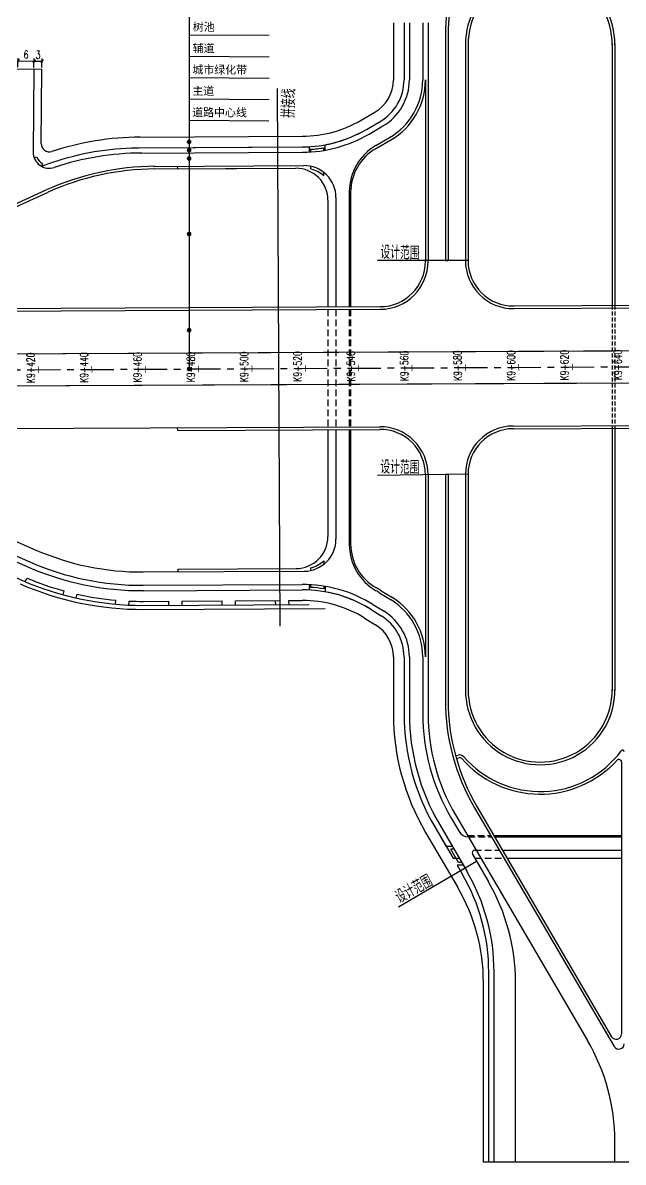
# Model space of a CAD drawing. Extents: x 113363 to 119694, y 18926 to 19620.
# Drawn here: x 113581.4 to 113806.4, y 18966.8 to 19393.9 of the extents above; entities that cross this region are included whole.
import ezdxf
from ezdxf.enums import TextEntityAlignment as Align

# ---------------------------------------------------------------- set-up
doc = ezdxf.new("R2010")
doc.units = 0
for name, pattern in [('CENTER', [2, 1.25, -0.25, 0.25, -0.25]), ('CONTINOUS', [0]), ('DASHED', [0.75, 0.5, -0.25]), ('HIDDENX2', [0.75, 0.5, -0.25])]:
    doc.linetypes.add(name, pattern=pattern)
for name, color, linetype in [('AXIS', 2, 'Continuous'), ('FW', 4, 'Continuous'), ('SGFW', 4, 'Continuous'), ('SZ-ZH-DIM', 7, 'Continuous'), ('人行道', 1, 'Continuous'), ('功能带', 2, 'Continuous'), ('地下通道', 6, 'Continuous'), ('无障碍', 3, 'Continuous'), ('树池绿化', 3, 'Continuous'), ('横断面宽度标注', 7, 'Continuous'), ('现状', 5, 'Continuous'), ('立道牙', 5, 'Continuous'), ('自行车道', 3, 'Continuous'), ('设计范围', 4, 'Continuous'), ('路网新建人行系统', 4, 'Continuous')]:
    doc.layers.add(name, color=color, linetype=linetype)
doc.styles.add('H1', font='')
doc.styles.add('hysztext', font='txtd.shx', dxfattribs={"width": 0.7, "bigfont": 'hztxt.shx'})
doc.styles.add('HZTXT', font='ROMANS', dxfattribs={"width": 0.75, "bigfont": 'HZTXT'})
doc.styles.add('txtd', font='txtd.shx', dxfattribs={"width": 0.7, "bigfont": 'hztxt.shx'})
doc.styles.get('H1').set_extended_font_data('宋体')
doc.dimstyles.get("Standard").update_dxf_attribs({"dimtxt": 3, "dimasz": 1, "dimexe": 1, "dimexo": 0.625, "dimgap": 0.9, "dimtad": 1, "dimdsep": 46, "dimtxsty": 'txtd', "dimblk": 'OBLIQUE', "dimcen": 0.09, "dimclrd": 256, "dimadec": 0, "dimazin": 0, "dimtfac": 1, "dimtix": 1, "dimtmove": 2, "dimatfit": 3, "dimfxl": 1, "dimtolj": 1, "dimtzin": 0, "dimlwd": -1, "dimarcsym": 0})

# ---------------------------------------------------------------- blocks, each defined once
blk = doc.blocks.new('_Oblique')
at = {"color": 0, "linetype": 'ByBlock', "lineweight": -2}
blk.add_line((-0.5, -0.5), (0.5, 0.5), dxfattribs=at)
blk = doc.blocks.new('*U165')
at = {"layer": '横断面宽度标注', "color": 0, "linetype": 'CONTINOUS', "lineweight": -2, "transparency": 16777216}
for p, q in [((113579.58, 19377.17), (113579.61, 19380.55)), ((113585.58, 19377.11), (113585.61, 19380.5))]:
    blk.add_line(p, q, dxfattribs=at)
at = {"layer": '横断面宽度标注', "linetype": 'CONTINOUS', "transparency": 16777216}
blk.add_line((113579.6, 19379.55), (113585.6, 19379.5), dxfattribs=at)
for p, rotation in [((113579.6, 19379.55), 179.4983627590935), ((113585.6, 19379.5), 359.4983627590936)]:
    blk.add_blockref('_Oblique', p, dxfattribs=dict(at, rotation=rotation))
at = {"layer": '横断面宽度标注', "color": 0, "linetype": 'CONTINOUS', "transparency": 16777216, "insert": (113582.62, 19381.93), "char_height": 3, "width": 0.000000001, "attachment_point": 5, "rotation": 359.4984, "style": 'txtd'}
blk.add_mtext('\\A1;6', dxfattribs=at)
blk = doc.blocks.new('*U166')
at = {"layer": '横断面宽度标注', "color": 0, "linetype": 'CONTINOUS', "lineweight": -2, "transparency": 16777216}
for p, q in [((113585.58, 19377.11), (113585.61, 19380.5)), ((113588.58, 19377.09), (113588.61, 19380.47))]:
    blk.add_line(p, q, dxfattribs=at)
at = {"layer": '横断面宽度标注', "linetype": 'CONTINOUS', "transparency": 16777216}
blk.add_line((113585.6, 19379.5), (113588.6, 19379.47), dxfattribs=at)
for p, rotation in [((113585.6, 19379.5), 179.4983627590935), ((113588.6, 19379.47), 359.4983627590936)]:
    blk.add_blockref('_Oblique', p, dxfattribs=dict(at, rotation=rotation))
at = {"layer": '横断面宽度标注', "color": 0, "linetype": 'CONTINOUS', "transparency": 16777216, "insert": (113587.12, 19381.89), "char_height": 3, "width": 0.000000001, "attachment_point": 5, "rotation": 359.4984, "style": 'txtd'}
blk.add_mtext('\\A1;3', dxfattribs=at)
blk = doc.blocks.new('22')
at = {"layer": '人行道', "ltscale": 10}
for p, q in [((0, 0), (0, 1.5)), ((5, 0), (5, 1.5))]:
    blk.add_line(p, q, dxfattribs=at)

msp = doc.modelspace()

# ---------------------------------------------------------------- linework, layer by layer
at = {"layer": 'AXIS', "color": 211, "linetype": 'CENTER', "ltscale": 10}
msp.add_line((113543.008, 19263.619), (119536.495, 19293.532), dxfattribs=at)
at = {"layer": 'FW', "linetype": 'CONTINOUS'}
for p, q in [((113676.738, 19369.287), (113677.744, 19167.752)), ((113748.251, 19304.728), (113714.337, 19304.728)), ((113748.251, 19224.727), (113714.341, 19224.198)), ((113751.408, 19079.59), (113722.138, 19062.461))]:
    msp.add_line(p, q, dxfattribs=at)
at = {"layer": 'SZ-ZH-DIM'}
for points in [[(113587.257, 19265.09, 0.25, 0.25, 0), (113587.269, 19262.59, 0.25, 0.25, 0)], [(113607.257, 19265.19, 0.25, 0.25, 0), (113607.269, 19262.69, 0.25, 0.25, 0)], [(113627.256, 19265.29, 0.25, 0.25, 0), (113627.269, 19262.79, 0.25, 0.25, 0)], [(113647.256, 19265.389, 0.25, 0.25, 0), (113647.269, 19262.889, 0.25, 0.25, 0)], [(113667.256, 19265.489, 0.25, 0.25, 0), (113667.268, 19262.989, 0.25, 0.25, 0)], [(113687.256, 19265.589, 0.25, 0.25, 0), (113687.268, 19263.089, 0.25, 0.25, 0)], [(113707.255, 19265.689, 0.25, 0.25, 0), (113707.268, 19263.189, 0.25, 0.25, 0)], [(113727.255, 19265.789, 0.25, 0.25, 0), (113727.268, 19263.289, 0.25, 0.25, 0)], [(113747.255, 19265.888, 0.25, 0.25, 0), (113747.267, 19263.388, 0.25, 0.25, 0)], [(113767.255, 19265.988, 0.25, 0.25, 0), (113767.267, 19263.488, 0.25, 0.25, 0)], [(113787.254, 19266.088, 0.25, 0.25, 0), (113787.267, 19263.588, 0.25, 0.25, 0)]]:
    msp.add_lwpolyline(points, format="xyseb", dxfattribs=at)
at = {"layer": '人行道', "ltscale": 10}
for p, q in [((113720.251, 19393.851), (113720.251, 19372.447)), ((113708.142, 19357.339), (113713.312, 19360.358)), ((113625.359, 19351.031), (113686.171, 19351.334)), ((113582.329, 19184.362), (113582.932, 19185.745)), ((113596.501, 19179.48), (113596.895, 19180.927)), ((113601.355, 19178.274), (113601.749, 19179.723)), ((113616.164, 19175.968), (113616.295, 19177.462)), ((113621.145, 19175.529), (113621.286, 19177.135)), ((113626.59, 19177.035), (113636.143, 19177.083)), ((113641.143, 19177.107), (113656.143, 19177.182)), ((113661.143, 19177.207), (113677.696, 19177.29)), ((113681.143, 19177.307), (113686.116, 19177.332)), ((113709.439, 19170.778), (113713.603, 19168.209)), ((113720.251, 19156.295), (113720.251, 19134.91)), ((113732.3, 19090.464), (113744.279, 19069.995)), ((113754, 18966.845), (113754, 19034.135)), ((113850, 18966.845), (113754, 18966.845))]:
    msp.add_line(p, q, dxfattribs=at)
msp.add_lwpolyline([(113588.33, 19348.514), (113588.575, 19376.463)], dxfattribs=at)
msp.add_lwpolyline([(113588.33, 19348.514, 0.512006), (113592.255, 19345.634)], format="xyb", dxfattribs=at)
for centre, radius, start, end in [((113706.251, 19372.447), 14, 300.28597, 0), ((113685.952, 19395.334), 44, 270.28557, 300.28597), ((113626.462, 19240.036), 111, 90.56967, 107.94924), ((113626.037, 19288.034), 111, 247.14956, 254.77944), ((113626.037, 19288.034), 111, 257.3612, 264.96535), ((113626.037, 19288.034), 111, 267.54712, 270.28557), ((113686.335, 19133.332), 44, 58.32562, 90.28557), ((113706.251, 19156.295), 14, 0, 58.32562), ((113808.251, 19134.91), 88, 180, 210.33586), ((113683, 19034.135), 71, 0, 30.33586)]:
    msp.add_arc(centre, radius, start, end, dxfattribs=at)
at = {"layer": '功能带', "linetype": 'CONTINOUS'}
for p, q in [((113643.726, 19397.3), (113643.726, 19264.122)), ((113643.766, 19389.3), (113673.716, 19389.15)), ((113643.766, 19381.299), (113673.716, 19381.15)), ((113643.766, 19373.299), (113673.716, 19373.15)), ((113643.726, 19365.299), (113673.676, 19365.15)), ((113643.686, 19357.3), (113673.636, 19357.15))]:
    msp.add_line(p, q, dxfattribs=at)
for points in [[(113643.356, 19349.301, 1, 1, 1), (113644.096, 19349.179, 1, 1, 1)], [(113643.356, 19346.155, 1, 1, 1), (113644.096, 19346.033, 1, 1, 1)], [(113643.356, 19343.059, 1, 1, 1), (113644.096, 19342.937, 1, 1, 1)], [(113643.356, 19314.772, 1, 1, 1), (113644.096, 19314.65, 1, 1, 1)], [(113643.356, 19278.702, 1, 1, 1), (113644.096, 19278.58, 1, 1, 1)], [(113643.356, 19264.183, 1, 1, 1), (113644.096, 19264.061, 1, 1, 1)]]:
    msp.add_lwpolyline(points, format="xyseb", close=True, dxfattribs=at)
at = {"layer": '地下通道', "ltscale": 5}
for p, q in [((113703.75, 19330.555), (113703.75, 19287.421)), ((113703.75, 19330.555), (113703.75, 19287.421)), ((113695.75, 19327.322), (113695.75, 19287.381)), ((113695.75, 19327.322), (113695.75, 19287.381)), ((113698.75, 19328.337), (113698.75, 19287.396)), ((113698.75, 19328.337), (113698.75, 19287.396)), ((113704.25, 19330.265), (113704.25, 19287.423)), ((113704.25, 19330.265), (113704.25, 19287.423)), ((113695.75, 19241.38), (113695.75, 19201.32)), ((113695.75, 19241.38), (113695.75, 19201.32)), ((113698.75, 19241.395), (113698.75, 19200.335)), ((113698.75, 19241.395), (113698.75, 19200.335)), ((113703.75, 19241.42), (113703.75, 19198.333)), ((113703.75, 19241.42), (113703.75, 19198.333)), ((113704.25, 19241.423), (113704.25, 19198.618)), ((113704.25, 19241.423), (113704.25, 19198.618)), ((113757.921, 19089.25), (113805.75, 19089.25)), ((113757.921, 19089.25), (113805.75, 19089.25)), ((113758.214, 19088.75), (113805.75, 19088.75)), ((113758.214, 19088.75), (113805.75, 19088.75)), ((113761.14, 19083.75), (113805.75, 19083.75)), ((113761.14, 19083.75), (113805.75, 19083.75)), ((113762.896, 19080.75), (113805.75, 19080.75)), ((113762.896, 19080.75), (113805.75, 19080.75))]:
    msp.add_line(p, q, dxfattribs=at)
at = {"layer": '地下通道', "linetype": 'HIDDENX2', "ltscale": 5}
for p, q in [((113695.75, 19286.382), (113695.75, 19242.381)), ((113695.75, 19286.382), (113695.75, 19242.381)), ((113698.75, 19286.397), (113698.75, 19242.396)), ((113698.75, 19286.397), (113698.75, 19242.396)), ((113703.75, 19286.422), (113703.75, 19242.421)), ((113703.75, 19286.422), (113703.75, 19242.421)), ((113704.25, 19286.424), (113704.25, 19242.424)), ((113704.25, 19286.424), (113704.25, 19242.424)), ((113748.073, 19089.25), (113756.763, 19089.25)), ((113748.073, 19089.25), (113756.763, 19089.25)), ((113748.342, 19088.75), (113757.055, 19088.75)), ((113748.342, 19088.75), (113757.055, 19088.75)), ((113750.718, 19083.75), (113759.981, 19083.75)), ((113750.718, 19083.75), (113759.981, 19083.75)), ((113750.73, 19080.75), (113761.737, 19080.75)), ((113750.73, 19080.75), (113761.737, 19080.75))]:
    msp.add_line(p, q, dxfattribs=at)
at = {"layer": '无障碍', "linetype": 'CONTINOUS'}
for p, q in [((113585.671, 19343.249), (113586.61, 19343.595)), ((113689.152, 19346.438), (113689.152, 19345.436)), ((113694.152, 19346.011), (113694.152, 19347.025)), ((113588.386, 19340.078), (113588.872, 19340.951)), ((113689.152, 19340.094), (113689.152, 19339.071)), ((113694.152, 19336.473), (113694.152, 19337.781)), ((113694.152, 19192.198), (113694.152, 19190.89)), ((113689.152, 19189.601), (113689.152, 19188.578)), ((113689.152, 19183.253), (113689.152, 19182.251)), ((113694.152, 19182.717), (113694.152, 19181.705)), ((113742.337, 19085.193), (113740.019, 19085.193)), ((113744.689, 19079.193), (113741.763, 19084.193)), ((113742.922, 19084.193), (113741.763, 19084.193)), ((113745.847, 19079.193), (113744.689, 19079.193)), ((113746.433, 19078.193), (113744.116, 19078.193))]:
    msp.add_line(p, q, dxfattribs=at)
for centre, radius, start, end in [((113591.303, 19345.321), 5, 200.19638, 240.91294), ((113685.952, 19395.334), 49, 273.74504, 279.63422), ((113686.75, 19328.337), 11, 47.70535, 77.38505), ((113686.75, 19200.335), 11, 282.61495, 312.29465), ((113686.335, 19133.332), 49, 80.81984, 86.70375)]:
    msp.add_arc(centre, radius, start, end, dxfattribs=at)
at = {"layer": '树池绿化'}
for p, q in [((113724.251, 19393.851), (113724.251, 19372.447)), ((113724.251, 19393.851), (113724.251, 19372.447)), ((113710.159, 19353.885), (113715.329, 19356.904)), ((113710.159, 19353.885), (113715.329, 19356.904)), ((113694.652, 19346.096), (113694.652, 19348.129)), ((113624.778, 19347.028), (113688.652, 19347.346)), ((113624.778, 19347.028), (113686.191, 19347.334)), ((113688.652, 19347.346), (113688.652, 19345.406)), ((113514.486, 19219.954), (113583.258, 19189.957)), ((113514.486, 19219.954), (113583.258, 19189.957)), ((113626.57, 19181.035), (113686.096, 19181.332)), ((113626.57, 19181.035), (113686.096, 19181.332)), ((113688.652, 19183.253), (113688.652, 19181.276)), ((113694.652, 19182.717), (113694.652, 19180.606)), ((113711.539, 19174.182), (113715.703, 19171.613)), ((113711.539, 19174.182), (113715.703, 19171.613)), ((113724.251, 19156.295), (113724.251, 19134.91)), ((113724.251, 19156.295), (113724.251, 19134.91)), ((113735.753, 19092.484), (113742.619, 19080.75)), ((113735.753, 19092.484), (113740.019, 19085.193)), ((113742.619, 19080.75), (113744.937, 19080.75)), ((113744.116, 19078.193), (113746.005, 19074.965)), ((113756, 18966.845), (113756, 19038.095))]:
    msp.add_line(p, q, dxfattribs=at)
msp.add_lwpolyline([(113588.386, 19340.078), (113588.93, 19340.29), (113590.8, 19340.99), (113592.69, 19341.65), (113594.59, 19342.27), (113596.5, 19342.86), (113598.43, 19343.4), (113600.36, 19343.91), (113602.3, 19344.38), (113604.26, 19344.82), (113606.22, 19345.21), (113608.19, 19345.57), (113610.16, 19345.89), (113612.14, 19346.16), (113614.13, 19346.4), (113616.12, 19346.61), (113618.11, 19346.77), (113620.1, 19346.89), (113622.1, 19346.97), (113624.87, 19347.03)], dxfattribs=at)
msp.add_lwpolyline([(113588.386, 19340.078), (113588.93, 19340.29), (113590.8, 19340.99), (113592.69, 19341.65), (113594.59, 19342.27), (113596.5, 19342.86), (113598.43, 19343.4), (113600.36, 19343.91), (113602.3, 19344.38), (113604.26, 19344.82), (113606.22, 19345.21), (113608.19, 19345.57), (113610.16, 19345.89), (113612.14, 19346.16), (113614.13, 19346.4), (113616.12, 19346.61), (113618.11, 19346.77), (113620.1, 19346.89), (113622.1, 19346.97), (113624.87, 19347.03)], dxfattribs=at)
for centre, radius, start, end in [((113706.251, 19372.447), 18, 300.28597, 0), ((113706.251, 19372.447), 18, 300.28597, 0), ((113685.952, 19395.334), 48, 270.28557, 300.28597), ((113685.952, 19395.334), 48, 280.44321, 300.28597), ((113626.037, 19288.034), 107, 246.43435, 270.28557), ((113626.037, 19288.034), 107, 246.43435, 270.28557), ((113686.335, 19133.332), 48, 58.32562, 90.28557), ((113686.335, 19133.332), 48, 87.23269, 90.28557), ((113686.335, 19133.332), 48, 58.32562, 80.02143), ((113706.251, 19156.295), 18, 0, 58.32562), ((113706.251, 19156.295), 18, 0, 58.32562), ((113808.251, 19134.91), 84, 180, 210.33586), ((113808.251, 19134.91), 84, 180, 210.33586), ((113683, 19038.095), 73, 0, 30.33586)]:
    msp.add_arc(centre, radius, start, end, dxfattribs=at)
at = {"layer": '现状'}
for p, q in [((113726.251, 19393.851), (113726.251, 19372.447)), ((113731.251, 19393.851), (113731.251, 19372.447)), ((113733.251, 19393.851), (113733.251, 19304.479)), ((113739.751, 19388.761), (113739.751, 19304.728)), ((113740.751, 19388.761), (113740.751, 19304.728)), ((113747.251, 19386.014), (113747.251, 19304.729)), ((113748.251, 19386.014), (113748.251, 19304.728)), ((113802.25, 19386.009), (113802.25, 19287.912)), ((113803.25, 19386.014), (113803.25, 19287.917)), ((113732.251, 19372.447), (113732.251, 19304.478)), ((113711.168, 19352.158), (113716.338, 19355.177)), ((113713.689, 19347.84), (113718.859, 19350.859)), ((113714.194, 19346.976), (113719.364, 19349.996)), ((113625.404, 19345.031), (113686.201, 19345.334)), ((113630.462, 19340.056), (113686.69, 19340.336)), ((113630.891, 19339.058), (113683.69, 19339.322)), ((113639.428, 19339.101), (113639.423, 19340.101)), ((113639.428, 19339.101), (113683.69, 19339.322)), ((113739.751, 19304.728), (113740.751, 19304.728)), ((113765.336, 19287.728), (113837.75, 19288.089)), ((113552.483, 19286.667), (113715.336, 19287.479)), ((113639.428, 19241.1), (113639.423, 19242.1)), ((113639.428, 19241.1), (113715.167, 19241.477)), ((113765.167, 19241.726), (113837.75, 19242.088)), ((113802.25, 19241.911), (113802.25, 19143.545)), ((113803.25, 19241.916), (113803.25, 19143.54)), ((113507.016, 19230.849), (113586.057, 19196.373)), ((113732.251, 19224.477), (113732.251, 19156.295)), ((113733.251, 19224.478), (113733.251, 19134.91)), ((113739.751, 19224.727), (113740.751, 19224.727)), ((113739.751, 19224.727), (113739.751, 19140.007)), ((113740.751, 19224.727), (113740.751, 19140.007)), ((113747.251, 19224.728), (113747.251, 19143.637)), ((113748.251, 19224.727), (113748.251, 19143.637)), ((113515.285, 19221.787), (113584.058, 19191.79)), ((113626.535, 19188.035), (113686.81, 19188.335)), ((113639.428, 19189.099), (113683.81, 19189.32)), ((113639.428, 19189.099), (113639.433, 19188.099)), ((113626.56, 19183.035), (113686.086, 19183.332)), ((113715.215, 19180.14), (113719.379, 19177.571)), ((113715.74, 19180.991), (113719.904, 19178.422)), ((113712.589, 19175.884), (113716.753, 19173.315)), ((113726.251, 19156.295), (113726.251, 19134.91)), ((113731.251, 19156.295), (113731.251, 19134.91)), ((113743.569, 19119.098), (113744.537, 19119.39)), ((113743.839, 19118.135), (113744.825, 19118.433)), ((113805.75, 19116.762), (113805.75, 19014.896)), ((113751.568, 19100.107), (113802.024, 19013.886)), ((113741.794, 19096.019), (113744.89, 19090.73)), ((113743.52, 19097.03), (113792.981, 19012.509)), ((113750.705, 19099.602), (113803.024, 19010.197)), ((113737.479, 19093.494), (113747.731, 19075.975)), ((113749.855, 19082.245), (113755.731, 19072.204)), ((113758, 18966.845), (113758, 19038.095)), ((113766, 18966.845), (113766, 19034.324)), ((113803.25, 18966.845), (113803.25, 18974.629))]:
    msp.add_line(p, q, dxfattribs=at)
at = {"layer": '现状', "linetype": 'DASHED', "ltscale": 3}
for p, q in [((113802.25, 19287.912), (113802.25, 19241.911)), ((113803.25, 19287.917), (113803.25, 19241.916))]:
    msp.add_line(p, q, dxfattribs=at)
at = {"layer": '现状'}
for centre, radius, start, end in [((113819.751, 19388.761), 80, 149.81573, 180), ((113819.751, 19388.761), 79, 149.81573, 180), ((113775.251, 19385.777), 28, 359.51576, 180.28552), ((113775.251, 19385.777), 27, 359.50687, 180.29076), ((113706.251, 19372.447), 20, 300.28597, 0), ((113706.251, 19372.447), 25, 300.28597, 0), ((113706.251, 19372.447), 26, 300.28597, 0), ((113685.952, 19395.334), 50, 270.28557, 300.28597), ((113723.75, 19330.555), 20, 120.26335, 180), ((113685.952, 19395.334), 55, 300.26335, 300.28597), ((113626.462, 19240.036), 105, 90.27963, 108.46668), ((113723.25, 19330.265), 19, 119.8221, 180), ((113685.952, 19395.334), 56, 299.8221, 300.28597), ((113683.75, 19327.322), 12, 0, 90.28557), ((113686.75, 19328.337), 12, 0, 90.28557), ((113715.251, 19304.478), 17, 270.28557, 0), ((113715.251, 19304.479), 18, 270.28596, 0), ((113765.251, 19304.729), 18, 180, 270.28596), ((113765.251, 19304.728), 17, 180, 270.28557), ((113715.251, 19224.478), 18, 0, 90.28596), ((113715.251, 19224.477), 17, 0, 90.28557), ((113765.251, 19224.728), 18, 90.28596, 180), ((113765.251, 19224.727), 17, 90.28557, 180), ((113683.75, 19201.32), 12, 270.28557, 0), ((113686.75, 19200.335), 12, 270.28557, 0), ((113723.75, 19198.333), 20, 180, 240.0749), ((113723.25, 19198.618), 19, 180, 240.51467), ((113626.037, 19288.034), 100, 246.43435, 270.28557), ((113626.037, 19288.034), 105, 246.43435, 270.28557), ((113686.335, 19133.332), 50, 58.32562, 90.28557), ((113686.335, 19133.332), 56, 58.32562, 60.51467), ((113686.335, 19133.332), 55, 58.32562, 60.0749), ((113706.251, 19156.295), 25, 0, 58.32562), ((113706.251, 19156.295), 26, 0, 58.32562), ((113706.251, 19156.295), 20, 0, 58.32562), ((113775.251, 19143.777), 28, 179.71448, 0.48424), ((113775.251, 19143.777), 27, 179.70924, 0.49313), ((113819.751, 19140.007), 80, 180, 210.33586), ((113819.751, 19140.007), 79, 180, 210.33586), ((113808.251, 19134.91), 82, 180, 210.33586), ((113808.251, 19134.91), 77, 180, 210.33586), ((113808.251, 19134.91), 75, 180, 210.33586), ((113745.114, 19117.475), 2, 41.11257, 106.78797), ((113745.114, 19117.475), 1, 41.11257, 106.78797), ((113775.251, 19143.777), 39, 221.11257, 317.51677), ((113775.251, 19143.777), 38, 221.11257, 323.17713), ((113804.75, 19116.762), 1, 0, 137.51677), ((113806.15, 19120.642), 0.6, 0, 143.17713), ((113748.342, 19092.75), 4, 210.33586, 270), ((113750.718, 19082.75), 1, 90, 210.33586), ((113683, 19038.095), 75, 0, 30.33586), ((113691, 19034.324), 75, 0, 30.33586), ((113803.75, 19014.896), 2, 210.33586, 0), ((113728.25, 18974.629), 75, 0, 30.33586), ((113804.75, 19011.207), 2, 210.33586, 0)]:
    msp.add_arc(centre, radius, start, end, dxfattribs=at)
at = {"layer": '立道牙'}
for p, q in [((113510.285, 19295.099), (113590.214, 19331.197)), ((113765.341, 19286.729), (113837.75, 19287.09)), ((113529.834, 19269.553), (113837.75, 19271.09)), ((113556.181, 19257.685), (113837.75, 19259.09)), ((113551.032, 19241.659), (113715.162, 19242.478)), ((113765.162, 19242.728), (113837.75, 19243.09))]:
    msp.add_line(p, q, dxfattribs=at)
at = {"layer": '立道牙', "ltscale": 10}
for p, q in [((113513.017, 19295.235), (113590.626, 19330.286)), ((113552.488, 19285.667), (113715.341, 19286.479)), ((113529.834, 19269.553), (113802.25, 19270.913)), ((113556.181, 19257.685), (113802.25, 19258.913))]:
    msp.add_line(p, q, dxfattribs=at)
at = {"layer": '立道牙'}
msp.add_lwpolyline([(113585.575, 19376.489), (113585.303, 19345.373)], dxfattribs=at)
for centre, radius, start, end in [((113591.303, 19345.321), 6, 179.49836, 288.46668), ((113631.374, 19240.06), 100, 90.27963, 114.3053)]:
    msp.add_arc(centre, radius, start, end, dxfattribs=at)
at = {"layer": '立道牙', "ltscale": 10}
msp.add_arc((113631.374, 19240.06), 99, 90.27963, 114.3053, dxfattribs=at)
at = {"layer": '自行车道', "linetype": 'CONTINOUS'}
msp.add_line((113626.605, 19174.035), (113694.652, 19174.374), dxfattribs=at)
msp.add_lwpolyline([(113484.536, 19220.948, -0.098889), (113512.287, 19214.913), (113581.059, 19184.916, 0.1044479), (113626.597, 19175.535), (113688.652, 19175.844)], format="xyb", dxfattribs=at)
msp.add_arc((113626.037, 19288.034), 114, 246.43435, 270.28557, dxfattribs=at)
at = {"layer": '设计范围', "linetype": 'CONTINOUS'}
msp.add_line((113576.576, 19376.568), (113588.575, 19376.463), dxfattribs=at)
msp.add_line((113576.576, 19376.568), (113588.575, 19376.463), dxfattribs=at)
at = {"layer": '路网新建人行系统', "ltscale": 10}
msp.add_lwpolyline([(113588.33, 19348.514), (113588.575, 19376.463)], dxfattribs=at)
at = {"layer": '路网新建人行系统'}
msp.add_lwpolyline([(113588.33, 19348.514, 0.512006), (113592.255, 19345.634)], format="xyb", dxfattribs=at)

# ---------------------------------------------------------------- block references
at = {"layer": '立道牙', "linetype": 'CONTINOUS', "rotation": 0.2855718626334546}
for p in [(113636.151, 19175.583), (113656.151, 19175.682), (113676.15, 19175.782)]:
    msp.add_blockref('22', p, dxfattribs=at)

# ---------------------------------------------------------------- texts
at = {"layer": 'SGFW', "linetype": 'Continuous', "style": 'HZTXT', "width": 0.7}
for s, rotation, p in [('拼接线', 88.29054, (113683.286, 19358.16, 145)), ('设计范围', 358.29054, (113715.321, 19305.452, 145)), ('设计范围', 359.18289, (113715.314, 19224.938, 145)), ('设计范围', 28.6264, (113722.621, 19063.584, 145))]:
    msp.add_text(s, height=5, rotation=rotation, dxfattribs=at).set_placement(p)
at = {"layer": 'SZ-ZH-DIM', "style": 'hysztext', "width": 0.7}
for s, p in [(' K9+580', (113746.761, 19264.636)), (' K9+600', (113766.761, 19264.736)), (' K9+620', (113786.761, 19264.836)), (' K9+640', (113806.76, 19264.935)), (' K9+420', (113586.763, 19263.837)), (' K9+440', (113606.763, 19263.937)), (' K9+460', (113626.763, 19264.037)), (' K9+480', (113646.762, 19264.137)), (' K9+500', (113666.762, 19264.237)), (' K9+520', (113686.762, 19264.337)), (' K9+540', (113706.762, 19264.436)), (' K9+560', (113726.761, 19264.536))]:
    msp.add_text(s, height=3, rotation=90.28596, dxfattribs=at).set_placement(p, align=Align.BOTTOM_CENTER)
at = {"layer": '功能带', "linetype": 'CONTINOUS', "style": 'H1'}
for s, p in [('树池', (113645.077, 19390.812)), ('辅道', (113645.037, 19382.812)), ('城市绿化带', (113644.957, 19374.812)), ('主道', (113644.917, 19366.812)), ('道路中心线', (113644.877, 19358.812))]:
    msp.add_text(s, height=3, rotation=359.71404, dxfattribs=at).set_placement(p)

# ---------------------------------------------------------------- dimensions: what is measured, and where the dimension line sits
at = {"layer": '横断面宽度标注', "linetype": 'CONTINOUS'}
for base, p1, p2, picture, middle in [((113585.602, 19379.5), (113579.575, 19376.542), (113585.575, 19376.489), '*U165', (113582.623, 19381.927)), ((113588.601, 19379.474), (113585.575, 19376.489), (113588.575, 19376.463), '*U166', (113587.123, 19381.887))]:
    dim = msp.add_linear_dim(base=base, p1=p1, p2=p2, angle=179.49836, dimstyle='Standard', dxfattribs=at)
    dim.commit()
    dim.dimension.update_dxf_attribs({"geometry": picture, "text_midpoint": middle})

doc.saveas('drawing.dxf')
